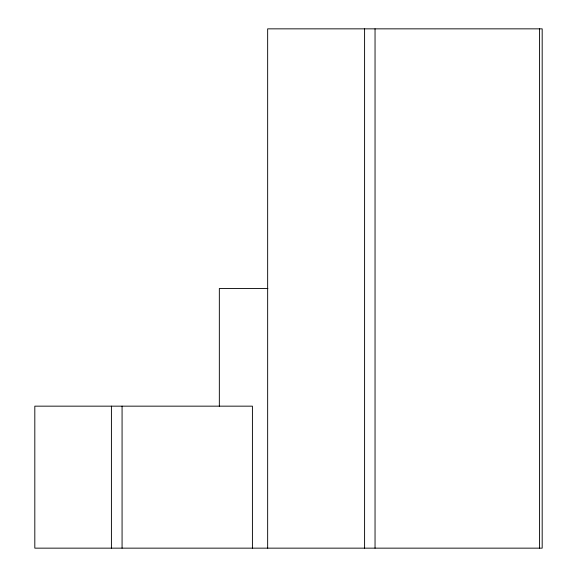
<?xml version="1.0" encoding="UTF-8"?>
<svg xmlns="http://www.w3.org/2000/svg" width="577" height="577" viewBox="0 0 577 577"><rect width="100%" height="100%" fill="white"/><g stroke="black" fill="none" stroke-linecap="round" stroke-linejoin="round"><path stroke-width="0.87" d="M267.872 288.5L219.339 288.5L219.339 406.194M539.574 28.85L539.574 548.15M375.043 28.85L375.043 548.15M364.592 28.85L364.592 548.15M267.656 548.15L267.656 28.85L542.185 28.85L542.185 548.15L34.815 548.15L34.815 406.158L252.416 406.158L252.416 548.15M122.072 406.158L122.072 548.15M111.411 406.158L111.411 548.15"/></g></svg>
